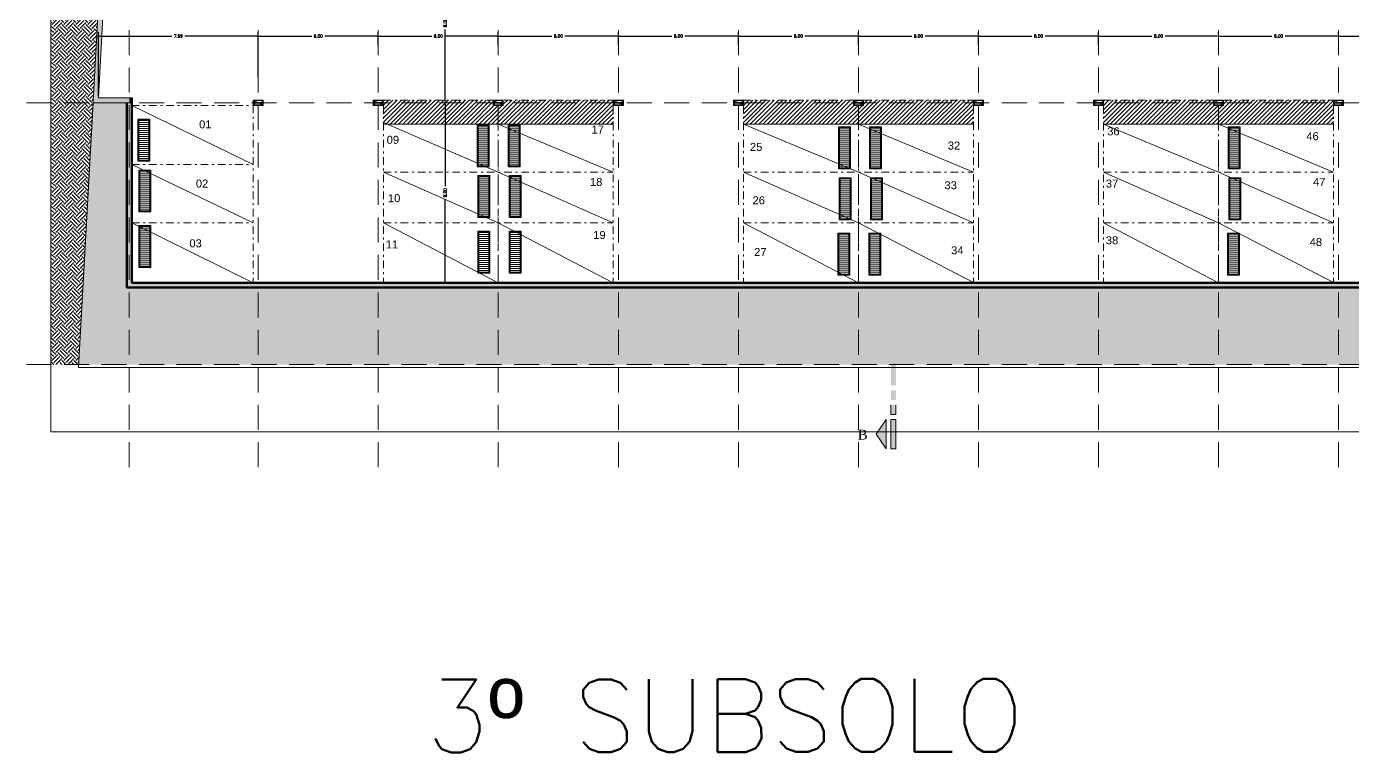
# Model space of a CAD drawing. Header units: millimetres. Extents: x 898 to 1284, y 401 to 654.
# Drawn here: x 1184.4 to 1250.7, y 401 to 437.3 of the extents above; entities that cross this region are included whole.
import ezdxf

# ---------------------------------------------------------------- set-up
doc = ezdxf.new("R2010")
doc.units = ezdxf.units.MM
doc.header["$LTSCALE"] = 10
doc.linetypes.add('DASHDOT', pattern=[25.4, 12.7, -6.35, 0, -6.35])
doc.linetypes.add('DASHED2', pattern=[0.375, 0.25, -0.125])
doc.layers.get('0').update_dxf_attribs({"color": 90})
for name, color, linetype, lineweight in [('cinza 03', 252, 'Continuous', 13), ('COTA', 90, 'Continuous', 9), ('curvas', 90, 'DASHED2', 9), ('linha estutura', 252, 'Continuous', 13), ('PAREDES 2', 50, 'Continuous', 50), ('Pilares', 16, 'Continuous', 20), ('pn 02', 16, 'Continuous', 20), ('PN-01', 90, 'Continuous', 13), ('terreno', 16, 'Continuous', 20), ('TEXT', 16, 'Continuous', 20)]:
    doc.layers.add(name, color=color, linetype=linetype, lineweight=lineweight)
doc.styles.add('REGUA60', font='cityb___.ttf', dxfattribs={"width": 1.4})
doc.styles.get("Standard").update_dxf_attribs({"font": 'simplex.shx'})
doc.dimstyles.new('1-100', dxfattribs={"dimtxt": 0.15, "dimasz": 0.06, "dimexe": 0.2, "dimexo": 0.1, "dimgap": 0.1, "dimtad": 0, "dimzin": 0, "dimdsep": 46, "dimtxsty": 'Standard', "dimblk": 'DOT', "dimcen": 0.09, "dimclrd": 90, "dimclre": 90, "dimclrt": 16, "dimadec": 0, "dimazin": 0, "dimtfac": 1, "dimtofl": 0, "dimtmove": 0, "dimatfit": 3, "dimldrblk": 'DOT', "dimfxl": 0, "dimtolj": 1, "dimtzin": 0, "dimarcsym": 0})
pattern_1 = [(45, (1045.7781, 189.61928), (6e-17, 0.6), [0.4242641, -0.4242641]), (45, (1045.8781, 189.51928), (6e-17, 0.6), [0.4242641, -0.4242641]), (45, (1045.9781, 189.41928), (6e-17, 0.6), [0.4242641, -0.4242641]), (315, (1046.0781, 189.41928), (0.6, -2e-16), [0.4242641, -0.4242641]), (315, (1046.1781, 189.51928), (0.6, -2e-16), [0.4242641, -0.4242641]), (315, (1046.2781, 189.61928), (0.6, -2e-16), [0.4242641, -0.4242641])]

# ---------------------------------------------------------------- blocks, each defined once
blk = doc.blocks.new('_DOT')
at = {"color": 0, "linetype": 'ByBlock'}
blk.add_line((-0.5, 0), (-1, 0), dxfattribs=at)
at = {"color": 0, "linetype": 'ByBlock', "const_width": 0.5}
blk.add_lwpolyline([(-0.25, 0, 1), (0.25, 0, 1)], format="xyb", close=True, dxfattribs=at)
blk = doc.blocks.new('*D64')
at = {"layer": 'COTA', "color": 90, "lineweight": -2}
for p, q in [((1188, 433.861), (1188, 437.048)), ((1188.06, 436.848), (1191.671, 436.848)), ((1195.932, 436.848), (1192.321, 436.848)), ((1195.992, 434.786), (1195.992, 437.048))]:
    blk.add_line(p, q, dxfattribs=at)
at = {"layer": 'COTA', "color": 90, "lineweight": -2, "xscale": 0.06, "yscale": 0.06, "zscale": 0.06, "rotation": 180}
blk.add_blockref('_DOT', (1188, 436.848), dxfattribs=at)
at = {"layer": 'COTA', "color": 90, "lineweight": -2, "xscale": 0.06, "yscale": 0.06, "zscale": 0.06}
blk.add_blockref('_DOT', (1195.992, 436.848), dxfattribs=at)
at = {"layer": 'COTA', "color": 16, "insert": (1191.996, 436.848), "char_height": 0.15, "attachment_point": 5}
blk.add_mtext('\\A1;7.99', dxfattribs=at)
blk = doc.blocks.new('*D65')
at = {"layer": 'COTA', "color": 90, "lineweight": -2}
for p, q in [((1195.992, 434.786), (1195.992, 437.048)), ((1196.052, 436.848), (1198.663, 436.848)), ((1201.932, 436.848), (1199.32, 436.848)), ((1201.992, 436.378), (1201.992, 437.048))]:
    blk.add_line(p, q, dxfattribs=at)
at = {"layer": 'COTA', "color": 90, "lineweight": -2, "xscale": 0.06, "yscale": 0.06, "zscale": 0.06, "rotation": 180}
blk.add_blockref('_DOT', (1195.992, 436.848), dxfattribs=at)
at = {"layer": 'COTA', "color": 90, "lineweight": -2, "xscale": 0.06, "yscale": 0.06, "zscale": 0.06}
blk.add_blockref('_DOT', (1201.992, 436.848), dxfattribs=at)
at = {"layer": 'COTA', "color": 16, "insert": (1198.992, 436.848), "char_height": 0.15, "attachment_point": 5}
blk.add_mtext('\\A1;6.00', dxfattribs=at)
blk = doc.blocks.new('*D66')
at = {"layer": 'COTA', "color": 90, "lineweight": -2}
for p, q in [((1201.992, 436.378), (1201.992, 437.048)), ((1202.052, 436.848), (1204.663, 436.848)), ((1207.932, 436.848), (1205.32, 436.848)), ((1207.992, 436.378), (1207.992, 437.048))]:
    blk.add_line(p, q, dxfattribs=at)
at = {"layer": 'COTA', "color": 90, "lineweight": -2, "xscale": 0.06, "yscale": 0.06, "zscale": 0.06, "rotation": 180}
blk.add_blockref('_DOT', (1201.992, 436.848), dxfattribs=at)
at = {"layer": 'COTA', "color": 90, "lineweight": -2, "xscale": 0.06, "yscale": 0.06, "zscale": 0.06}
blk.add_blockref('_DOT', (1207.992, 436.848), dxfattribs=at)
at = {"layer": 'COTA', "color": 16, "insert": (1204.992, 436.848), "char_height": 0.15, "attachment_point": 5}
blk.add_mtext('\\A1;6.00', dxfattribs=at)
blk = doc.blocks.new('*D67')
at = {"layer": 'COTA', "color": 90, "lineweight": -2}
for p, q in [((1207.992, 436.378), (1207.992, 437.048)), ((1208.052, 436.848), (1210.663, 436.848)), ((1213.932, 436.848), (1211.32, 436.848)), ((1213.992, 436.378), (1213.992, 437.048))]:
    blk.add_line(p, q, dxfattribs=at)
at = {"layer": 'COTA', "color": 90, "lineweight": -2, "xscale": 0.06, "yscale": 0.06, "zscale": 0.06, "rotation": 180}
blk.add_blockref('_DOT', (1207.992, 436.848), dxfattribs=at)
at = {"layer": 'COTA', "color": 90, "lineweight": -2, "xscale": 0.06, "yscale": 0.06, "zscale": 0.06}
blk.add_blockref('_DOT', (1213.992, 436.848), dxfattribs=at)
at = {"layer": 'COTA', "color": 16, "insert": (1210.992, 436.848), "char_height": 0.15, "attachment_point": 5}
blk.add_mtext('\\A1;6.00', dxfattribs=at)
blk = doc.blocks.new('*D68')
at = {"layer": 'COTA', "color": 90, "lineweight": -2}
for p, q in [((1213.992, 436.378), (1213.992, 437.048)), ((1214.052, 436.848), (1216.663, 436.848)), ((1219.932, 436.848), (1217.32, 436.848)), ((1219.992, 436.378), (1219.992, 437.048))]:
    blk.add_line(p, q, dxfattribs=at)
at = {"layer": 'COTA', "color": 90, "lineweight": -2, "xscale": 0.06, "yscale": 0.06, "zscale": 0.06, "rotation": 180}
blk.add_blockref('_DOT', (1213.992, 436.848), dxfattribs=at)
at = {"layer": 'COTA', "color": 90, "lineweight": -2, "xscale": 0.06, "yscale": 0.06, "zscale": 0.06}
blk.add_blockref('_DOT', (1219.992, 436.848), dxfattribs=at)
at = {"layer": 'COTA', "color": 16, "insert": (1216.992, 436.848), "char_height": 0.15, "attachment_point": 5}
blk.add_mtext('\\A1;6.00', dxfattribs=at)
blk = doc.blocks.new('*D69')
at = {"layer": 'COTA', "color": 90, "lineweight": -2}
for p, q in [((1219.992, 436.378), (1219.992, 437.048)), ((1220.052, 436.848), (1222.663, 436.848)), ((1225.932, 436.848), (1223.32, 436.848)), ((1225.992, 436.378), (1225.992, 437.048))]:
    blk.add_line(p, q, dxfattribs=at)
at = {"layer": 'COTA', "color": 90, "lineweight": -2, "xscale": 0.06, "yscale": 0.06, "zscale": 0.06, "rotation": 180}
blk.add_blockref('_DOT', (1219.992, 436.848), dxfattribs=at)
at = {"layer": 'COTA', "color": 90, "lineweight": -2, "xscale": 0.06, "yscale": 0.06, "zscale": 0.06}
blk.add_blockref('_DOT', (1225.992, 436.848), dxfattribs=at)
at = {"layer": 'COTA', "color": 16, "insert": (1222.992, 436.848), "char_height": 0.15, "attachment_point": 5}
blk.add_mtext('\\A1;6.00', dxfattribs=at)
blk = doc.blocks.new('*D70')
at = {"layer": 'COTA', "color": 90, "lineweight": -2}
for p, q in [((1225.992, 436.378), (1225.992, 437.048)), ((1226.052, 436.848), (1228.663, 436.848)), ((1231.932, 436.848), (1229.32, 436.848)), ((1231.992, 436.378), (1231.992, 437.048))]:
    blk.add_line(p, q, dxfattribs=at)
at = {"layer": 'COTA', "color": 90, "lineweight": -2, "xscale": 0.06, "yscale": 0.06, "zscale": 0.06, "rotation": 180}
blk.add_blockref('_DOT', (1225.992, 436.848), dxfattribs=at)
at = {"layer": 'COTA', "color": 90, "lineweight": -2, "xscale": 0.06, "yscale": 0.06, "zscale": 0.06}
blk.add_blockref('_DOT', (1231.992, 436.848), dxfattribs=at)
at = {"layer": 'COTA', "color": 16, "insert": (1228.992, 436.848), "char_height": 0.15, "attachment_point": 5}
blk.add_mtext('\\A1;6.00', dxfattribs=at)
blk = doc.blocks.new('*D71')
at = {"layer": 'COTA', "color": 90, "lineweight": -2}
for p, q in [((1231.992, 436.378), (1231.992, 437.048)), ((1232.052, 436.848), (1234.663, 436.848)), ((1237.932, 436.848), (1235.32, 436.848)), ((1237.992, 436.378), (1237.992, 437.048))]:
    blk.add_line(p, q, dxfattribs=at)
at = {"layer": 'COTA', "color": 90, "lineweight": -2, "xscale": 0.06, "yscale": 0.06, "zscale": 0.06, "rotation": 180}
blk.add_blockref('_DOT', (1231.992, 436.848), dxfattribs=at)
at = {"layer": 'COTA', "color": 90, "lineweight": -2, "xscale": 0.06, "yscale": 0.06, "zscale": 0.06}
blk.add_blockref('_DOT', (1237.992, 436.848), dxfattribs=at)
at = {"layer": 'COTA', "color": 16, "insert": (1234.992, 436.848), "char_height": 0.15, "attachment_point": 5}
blk.add_mtext('\\A1;6.00', dxfattribs=at)
blk = doc.blocks.new('*D72')
at = {"layer": 'COTA', "color": 90, "lineweight": -2}
for p, q in [((1237.992, 436.378), (1237.992, 437.048)), ((1238.052, 436.848), (1240.663, 436.848)), ((1243.932, 436.848), (1241.32, 436.848)), ((1243.992, 436.948), (1243.992, 437.048))]:
    blk.add_line(p, q, dxfattribs=at)
at = {"layer": 'COTA', "color": 90, "lineweight": -2, "xscale": 0.06, "yscale": 0.06, "zscale": 0.06, "rotation": 180}
blk.add_blockref('_DOT', (1237.992, 436.848), dxfattribs=at)
at = {"layer": 'COTA', "color": 90, "lineweight": -2, "xscale": 0.06, "yscale": 0.06, "zscale": 0.06}
blk.add_blockref('_DOT', (1243.992, 436.848), dxfattribs=at)
at = {"layer": 'COTA', "color": 16, "insert": (1240.992, 436.848), "char_height": 0.15, "attachment_point": 5}
blk.add_mtext('\\A1;6.00', dxfattribs=at)
blk = doc.blocks.new('*D73')
at = {"layer": 'COTA', "color": 90, "lineweight": -2}
for p, q in [((1243.992, 436.948), (1243.992, 437.048)), ((1244.052, 436.848), (1246.663, 436.848)), ((1249.932, 436.848), (1247.32, 436.848)), ((1249.992, 436.948), (1249.992, 437.048))]:
    blk.add_line(p, q, dxfattribs=at)
at = {"layer": 'COTA', "color": 90, "lineweight": -2, "xscale": 0.06, "yscale": 0.06, "zscale": 0.06, "rotation": 180}
blk.add_blockref('_DOT', (1243.992, 436.848), dxfattribs=at)
at = {"layer": 'COTA', "color": 90, "lineweight": -2, "xscale": 0.06, "yscale": 0.06, "zscale": 0.06}
blk.add_blockref('_DOT', (1249.992, 436.848), dxfattribs=at)
at = {"layer": 'COTA', "color": 16, "insert": (1246.992, 436.848), "char_height": 0.15, "attachment_point": 5}
blk.add_mtext('\\A1;6.00', dxfattribs=at)
blk = doc.blocks.new('*D74')
at = {"layer": 'COTA', "color": 90, "lineweight": -2}
for p, q in [((1249.992, 436.948), (1249.992, 437.048)), ((1250.052, 436.848), (1252.663, 436.848)), ((1255.932, 436.848), (1253.32, 436.848)), ((1255.992, 436.948), (1255.992, 437.048))]:
    blk.add_line(p, q, dxfattribs=at)
at = {"layer": 'COTA', "color": 90, "lineweight": -2, "xscale": 0.06, "yscale": 0.06, "zscale": 0.06, "rotation": 180}
blk.add_blockref('_DOT', (1249.992, 436.848), dxfattribs=at)
at = {"layer": 'COTA', "color": 90, "lineweight": -2, "xscale": 0.06, "yscale": 0.06, "zscale": 0.06}
blk.add_blockref('_DOT', (1255.992, 436.848), dxfattribs=at)
at = {"layer": 'COTA', "color": 16, "insert": (1252.992, 436.848), "char_height": 0.15, "attachment_point": 5}
blk.add_mtext('\\A1;6.00', dxfattribs=at)
blk = doc.blocks.new('*D85')
at = {"layer": 'COTA', "color": 90, "lineweight": -2}
for p, q in [((1205.232, 433.511), (1205.132, 433.511)), ((1205.332, 433.451), (1205.332, 429.339)), ((1205.332, 424.571), (1205.332, 428.682)), ((1205.34, 424.511), (1205.532, 424.511))]:
    blk.add_line(p, q, dxfattribs=at)
at = {"layer": 'COTA', "color": 90, "lineweight": -2, "xscale": 0.06, "yscale": 0.06, "zscale": 0.06}
for p, rotation in [((1205.332, 433.511), 90), ((1205.332, 424.511), 270)]:
    blk.add_blockref('_DOT', p, dxfattribs=dict(at, rotation=rotation))
at = {"layer": 'COTA', "color": 16, "insert": (1205.332, 429.011), "char_height": 0.15, "attachment_point": 5, "rotation": 90}
blk.add_mtext('\\A1;9.00', dxfattribs=at)
blk = doc.blocks.new('*D86')
at = {"layer": 'COTA', "color": 90, "lineweight": -2}
for p, q in [((1205.332, 441.451), (1205.332, 437.839)), ((1205.342, 441.511), (1205.532, 441.511)), ((1205.332, 433.571), (1205.332, 437.182)), ((1205.232, 433.511), (1205.132, 433.511))]:
    blk.add_line(p, q, dxfattribs=at)
at = {"layer": 'COTA', "color": 90, "lineweight": -2, "xscale": 0.06, "yscale": 0.06, "zscale": 0.06}
for p, rotation in [((1205.332, 441.511), 90), ((1205.332, 433.511), 270)]:
    blk.add_blockref('_DOT', p, dxfattribs=dict(at, rotation=rotation))
at = {"layer": 'COTA', "color": 16, "insert": (1205.332, 437.511), "char_height": 0.15, "attachment_point": 5, "rotation": 90}
blk.add_mtext('\\A1;8.00', dxfattribs=at)

msp = doc.modelspace()

# ---------------------------------------------------------------- hatches: boundary and pattern name
at = {"layer": 'cinza 03'}
for points in [[(1188, 433.761), (1188.428, 441.511), (1188.178, 441.511), (1187.736, 433.511), (1189.542, 433.511), (1189.542, 433.761)], [(1189.667, 433.761), (1189.542, 433.761), (1189.542, 433.511), (1189.667, 433.511)], [(1201.992, 424.511), (1195.992, 424.511), (1195.992, 424.261), (1201.992, 424.261)]]:
    msp.add_hatch(color=256, dxfattribs=at).paths.add_polyline_path(points)
h = msp.add_hatch(dxfattribs=at)
h.set_pattern_fill('SOLO1', color=256, style=0)
h.set_pattern_definition(pattern_1)
h.paths.add_polyline_path([(1231.992, 424.261), (1225.992, 424.261), (1225.992, 420.411), (1231.992, 420.411)])
h.paths.add_polyline_path([(1225.992, 424.261), (1219.992, 424.261), (1219.992, 420.411), (1225.992, 420.411)])
h.paths.add_polyline_path([(1219.992, 424.261), (1213.992, 424.261), (1213.992, 420.411), (1219.992, 420.411)])
h.paths.add_polyline_path([(1213.992, 424.261), (1207.992, 424.261), (1207.992, 420.411), (1213.992, 420.411)])
h.paths.add_polyline_path([(1207.992, 424.261), (1201.992, 424.261), (1201.992, 420.411), (1207.992, 420.411)])
h.paths.add_polyline_path([(1201.992, 424.261), (1195.992, 424.261), (1195.992, 420.411), (1201.992, 420.411)])
h.paths.add_polyline_path([(1195.992, 424.261), (1189.542, 424.261), (1189.542, 420.411), (1195.992, 420.411)])
h.paths.add_polyline_path([(1189.542, 424.261), (1189.417, 424.261), (1189.417, 433.511), (1187.736, 433.511), (1187.012, 420.411), (1189.542, 420.411)])
h = msp.add_hatch(color=256, dxfattribs=at)
h.paths.add_polyline_path([(1189.542, 433.511), (1189.417, 433.511), (1189.417, 424.261), (1189.542, 424.261)])
h.paths.add_polyline_path([(1189.667, 433.511), (1189.542, 433.511), (1189.542, 424.261), (1195.992, 424.261), (1195.992, 424.511), (1189.667, 424.511)])
h = msp.add_hatch(dxfattribs=at)
h.set_pattern_fill('_USER', color=256, scale=0.15, angle=45, style=0, pattern_type=0)
h.set_pattern_definition([(45, (1027.77812, 189.11928), (-0.10606602, 0.10606602), [])])
h.paths.add_polyline_path([(1207.992, 433.381), (1207.742, 433.381), (1207.742, 433.511), (1202.242, 433.511), (1202.242, 433.381), (1202.242, 432.441), (1207.992, 432.441)])
h.paths.add_polyline_path([(1213.742, 433.381), (1213.742, 433.511), (1208.242, 433.511), (1208.242, 433.381), (1207.992, 433.381), (1207.992, 432.441), (1213.742, 432.441)])
h.paths.add_polyline_path([(1213.742, 433.641), (1208.242, 433.641), (1208.242, 433.511), (1213.742, 433.511)])
h.paths.add_polyline_path([(1207.742, 433.641), (1202.242, 433.641), (1202.242, 433.511), (1207.742, 433.511)])
h = msp.add_hatch(dxfattribs=at)
h.set_pattern_fill('_USER', color=256, scale=0.15, angle=45, style=0, pattern_type=0)
h.set_pattern_definition([(45, (1045.77812, 189.11928), (-0.10606602, 0.10606602), [])])
h.paths.add_polyline_path([(1225.992, 433.381), (1225.742, 433.381), (1225.742, 433.511), (1220.242, 433.511), (1220.242, 433.381), (1220.242, 432.441), (1225.992, 432.441)])
h.paths.add_polyline_path([(1231.742, 433.381), (1231.742, 433.511), (1226.242, 433.511), (1226.242, 433.381), (1225.992, 433.381), (1225.992, 432.441), (1231.742, 432.441)])
h.paths.add_polyline_path([(1231.742, 433.641), (1226.242, 433.641), (1226.242, 433.511), (1231.742, 433.511)])
h.paths.add_polyline_path([(1225.742, 433.641), (1220.242, 433.641), (1220.242, 433.511), (1225.742, 433.511)])
h = msp.add_hatch(dxfattribs=at)
h.set_pattern_fill('_USER', color=256, scale=0.15, angle=45, style=0, pattern_type=0)
h.set_pattern_definition([(45, (1063.77812, 189.11928), (-0.10606602, 0.10606602), [])])
h.paths.add_polyline_path([(1243.992, 433.381), (1243.742, 433.381), (1243.742, 433.511), (1238.242, 433.511), (1238.242, 433.381), (1238.242, 432.441), (1243.992, 432.441)])
h.paths.add_polyline_path([(1249.742, 433.381), (1249.742, 433.511), (1244.242, 433.511), (1244.242, 433.381), (1243.992, 433.381), (1243.992, 432.441), (1249.742, 432.441)])
h.paths.add_polyline_path([(1249.742, 433.641), (1244.242, 433.641), (1244.242, 433.511), (1249.742, 433.511)])
h.paths.add_polyline_path([(1243.742, 433.641), (1238.242, 433.641), (1238.242, 433.511), (1243.742, 433.511)])
h = msp.add_hatch(dxfattribs=at)
h.set_pattern_fill('_USER', color=256, scale=0.1, style=0, pattern_type=0)
h.set_pattern_definition([(0, (1035.11142, 177.92523), (0, 0.1), [])])
h.paths.add_polyline_path([(1190.527, 432.635), (1190.027, 432.635), (1190.027, 430.635), (1190.527, 430.635)])
h = msp.add_hatch(dxfattribs=at)
h.set_pattern_fill('_USER', color=256, scale=0.1, style=0, pattern_type=0)
h.set_pattern_definition([(0, (1052.06744, 177.64342), (0, 0.1), [])])
h.paths.add_polyline_path([(1207.483, 432.353), (1206.983, 432.353), (1206.983, 430.353), (1207.483, 430.353)])
h = msp.add_hatch(dxfattribs=at)
h.set_pattern_fill('_USER', color=256, scale=0.1, style=0, pattern_type=0)
h.set_pattern_definition([(0, (1053.62463, 177.64342), (0, 0.1), [])])
h.paths.add_polyline_path([(1209.041, 432.353), (1208.541, 432.353), (1208.541, 430.353), (1209.041, 430.353)])
h = msp.add_hatch(dxfattribs=at)
h.set_pattern_fill('_USER', color=256, scale=0.1, style=0, pattern_type=0)
h.set_pattern_definition([(0, (1070.12896, 177.54446), (0, 0.1), [])])
h.paths.add_polyline_path([(1225.545, 432.254), (1225.045, 432.254), (1225.045, 430.254), (1225.545, 430.254)])
h = msp.add_hatch(dxfattribs=at)
h.set_pattern_fill('_USER', color=256, scale=0.1, style=0, pattern_type=0)
h.set_pattern_definition([(0, (1071.68616, 177.54446), (0, 0.1), [])])
h.paths.add_polyline_path([(1227.102, 432.254), (1226.602, 432.254), (1226.602, 430.254), (1227.102, 430.254)])
h = msp.add_hatch(dxfattribs=at)
h.set_pattern_fill('_USER', color=256, scale=0.1, style=0, pattern_type=0)
h.set_pattern_definition([(0, (1089.60374, 177.54446), (0, 0.1), [])])
h.paths.add_polyline_path([(1245.02, 432.254), (1244.52, 432.254), (1244.52, 430.254), (1245.02, 430.254)])
h = msp.add_hatch(dxfattribs=at)
h.set_pattern_fill('_USER', color=256, scale=0.1, style=0, pattern_type=0)
h.set_pattern_definition([(0, (1035.15174, 175.38752), (0, 0.1), [])])
h.paths.add_polyline_path([(1190.568, 430.097), (1190.068, 430.097), (1190.068, 428.097), (1190.568, 428.097)])
h = msp.add_hatch(dxfattribs=at)
h.set_pattern_fill('_USER', color=256, scale=0.1, style=0, pattern_type=0)
h.set_pattern_definition([(0, (1052.10776, 175.10571), (0, 0.1), [])])
h.paths.add_polyline_path([(1207.524, 429.815), (1207.024, 429.815), (1207.024, 427.815), (1207.524, 427.815)])
h = msp.add_hatch(dxfattribs=at)
h.set_pattern_fill('_USER', color=256, scale=0.1, style=0, pattern_type=0)
h.set_pattern_definition([(0, (1053.66495, 175.10571), (0, 0.1), [])])
h.paths.add_polyline_path([(1209.081, 429.815), (1208.581, 429.815), (1208.581, 427.815), (1209.081, 427.815)])
h = msp.add_hatch(dxfattribs=at)
h.set_pattern_fill('_USER', color=256, scale=0.1, style=0, pattern_type=0)
h.set_pattern_definition([(0, (1070.16539, 174.99724), (0, 0.1), [])])
h.paths.add_polyline_path([(1225.581, 429.707), (1225.081, 429.707), (1225.081, 427.707), (1225.581, 427.707)])
h = msp.add_hatch(dxfattribs=at)
h.set_pattern_fill('_USER', color=256, scale=0.1, style=0, pattern_type=0)
h.set_pattern_definition([(0, (1071.72259, 174.99724), (0, 0.1), [])])
h.paths.add_polyline_path([(1227.138, 429.707), (1226.638, 429.707), (1226.638, 427.707), (1227.138, 427.707)])
h = msp.add_hatch(dxfattribs=at)
h.set_pattern_fill('_USER', color=256, scale=0.1, style=0, pattern_type=0)
h.set_pattern_definition([(0, (1089.64016, 174.99724), (0, 0.1), [])])
h.paths.add_polyline_path([(1245.056, 429.707), (1244.556, 429.707), (1244.556, 427.707), (1245.056, 427.707)])
h = msp.add_hatch(dxfattribs=at)
h.set_pattern_fill('SOLO1', color=256, style=0)
h.set_pattern_definition(pattern_1)
h.paths.add_polyline_path([(1279.024, 427.85), (1277.82, 427.85), (1277.82, 420.411), (1278.566, 420.411)])
h.paths.add_polyline_path([(1267.992, 424.261), (1261.992, 424.261), (1261.992, 420.411), (1267.992, 420.411)])
h.paths.add_polyline_path([(1261.992, 424.261), (1255.992, 424.261), (1255.992, 420.411), (1261.992, 420.411)])
h.paths.add_polyline_path([(1255.992, 424.261), (1249.992, 424.261), (1249.992, 420.411), (1255.992, 420.411)])
h.paths.add_polyline_path([(1249.992, 424.261), (1243.992, 424.261), (1243.992, 420.411), (1249.992, 420.411)])
h.paths.add_polyline_path([(1243.992, 424.261), (1237.992, 424.261), (1237.992, 420.411), (1243.992, 420.411)])
h.paths.add_polyline_path([(1237.992, 424.261), (1231.992, 424.261), (1231.992, 420.411), (1237.992, 420.411)])
h = msp.add_hatch(dxfattribs=at)
h.set_pattern_fill('_USER', color=256, scale=0.1, style=0, pattern_type=0)
h.set_pattern_definition([(0, (1035.15174, 172.60812), (0, 0.1), [])])
h.paths.add_polyline_path([(1190.568, 427.318), (1190.068, 427.318), (1190.068, 425.318), (1190.568, 425.318)])
h = msp.add_hatch(dxfattribs=at)
h.set_pattern_fill('_USER', color=256, scale=0.1, style=0, pattern_type=0)
h.set_pattern_definition([(0, (1052.10776, 172.32631), (0, 0.1), [])])
h.paths.add_polyline_path([(1207.524, 427.036), (1207.024, 427.036), (1207.024, 425.036), (1207.524, 425.036)])
h = msp.add_hatch(dxfattribs=at)
h.set_pattern_fill('_USER', color=256, scale=0.1, style=0, pattern_type=0)
h.set_pattern_definition([(0, (1053.66495, 172.32631), (0, 0.1), [])])
h.paths.add_polyline_path([(1209.081, 427.036), (1208.581, 427.036), (1208.581, 425.036), (1209.081, 425.036)])
h = msp.add_hatch(dxfattribs=at)
h.set_pattern_fill('_USER', color=256, scale=0.1, style=0, pattern_type=0)
h.set_pattern_definition([(0, (1070.09254, 172.23169), (0, 0.1), [])])
h.paths.add_polyline_path([(1225.508, 426.941), (1225.008, 426.941), (1225.008, 424.941), (1225.508, 424.941)])
h = msp.add_hatch(dxfattribs=at)
h.set_pattern_fill('_USER', color=256, scale=0.1, style=0, pattern_type=0)
h.set_pattern_definition([(0, (1071.64974, 172.23169), (0, 0.1), [])])
h.paths.add_polyline_path([(1227.066, 426.941), (1226.566, 426.941), (1226.566, 424.941), (1227.066, 424.941)])
h = msp.add_hatch(dxfattribs=at)
h.set_pattern_fill('_USER', color=256, scale=0.1, style=0, pattern_type=0)
h.set_pattern_definition([(0, (1089.56731, 172.23169), (0, 0.1), [])])
h.paths.add_polyline_path([(1244.983, 426.941), (1244.483, 426.941), (1244.483, 424.941), (1244.983, 424.941)])
at = {"layer": 'cinza 03', "linetype": 'DASHDOT'}
h = msp.add_hatch(color=256, dxfattribs=at)
h.paths.add_polyline_path([(1207.992, 424.511), (1201.992, 424.511), (1201.992, 424.386), (1207.992, 424.386)])
h.paths.add_polyline_path([(1207.992, 424.386), (1201.992, 424.386), (1201.992, 424.261), (1207.992, 424.261)])
h.paths.add_polyline_path([(1213.992, 424.511), (1207.992, 424.511), (1207.992, 424.386), (1213.992, 424.386)])
h.paths.add_polyline_path([(1213.992, 424.386), (1207.992, 424.386), (1207.992, 424.261), (1213.992, 424.261)])
h = msp.add_hatch(color=256, dxfattribs=at)
h.paths.add_polyline_path([(1219.992, 424.511), (1213.992, 424.511), (1213.992, 424.386), (1219.992, 424.386)])
h.paths.add_polyline_path([(1219.992, 424.386), (1213.992, 424.386), (1213.992, 424.261), (1219.992, 424.261)])
h.paths.add_polyline_path([(1225.992, 424.511), (1219.992, 424.511), (1219.992, 424.386), (1225.992, 424.386)])
h.paths.add_polyline_path([(1225.992, 424.386), (1219.992, 424.386), (1219.992, 424.261), (1225.992, 424.261)])
h.paths.add_polyline_path([(1230.786, 424.511), (1225.992, 424.511), (1225.992, 424.386), (1230.786, 424.386)])
h.paths.add_polyline_path([(1230.786, 424.386), (1225.992, 424.386), (1225.992, 424.261), (1230.786, 424.261)])
h.paths.add_polyline_path([(1231.992, 424.511), (1230.786, 424.511), (1230.786, 424.386), (1231.992, 424.386)])
h.paths.add_polyline_path([(1231.992, 424.386), (1230.786, 424.386), (1230.786, 424.261), (1231.992, 424.261)])
h = msp.add_hatch(color=256, dxfattribs=at)
h.paths.add_polyline_path([(1237.992, 424.511), (1231.992, 424.511), (1231.992, 424.386), (1237.992, 424.386)])
h.paths.add_polyline_path([(1237.992, 424.386), (1231.992, 424.386), (1231.992, 424.261), (1237.992, 424.261)])
h.paths.add_polyline_path([(1243.992, 424.511), (1237.992, 424.511), (1237.992, 424.386), (1243.992, 424.386)])
h.paths.add_polyline_path([(1243.992, 424.386), (1237.992, 424.386), (1237.992, 424.261), (1243.992, 424.261)])
h.paths.add_polyline_path([(1249.992, 424.511), (1243.992, 424.511), (1243.992, 424.386), (1249.992, 424.386)])
h.paths.add_polyline_path([(1249.992, 424.386), (1243.992, 424.386), (1243.992, 424.261), (1249.992, 424.261)])
h = msp.add_hatch(color=256, dxfattribs=at)
h.paths.add_polyline_path([(1255.992, 424.511), (1249.992, 424.511), (1249.992, 424.386), (1255.992, 424.386)])
h.paths.add_polyline_path([(1255.992, 424.386), (1249.992, 424.386), (1249.992, 424.261), (1255.992, 424.261)])
h.paths.add_polyline_path([(1261.992, 424.511), (1255.992, 424.511), (1255.992, 424.386), (1261.992, 424.386)])
h.paths.add_polyline_path([(1261.992, 424.386), (1255.992, 424.386), (1255.992, 424.261), (1261.992, 424.261)])
h.paths.add_polyline_path([(1267.992, 424.511), (1261.992, 424.511), (1261.992, 424.386), (1267.992, 424.386)])
h.paths.add_polyline_path([(1267.992, 424.386), (1261.992, 424.386), (1261.992, 424.261), (1267.992, 424.261)])
at = {"layer": 'linha estutura'}
h = msp.add_hatch(dxfattribs=at)
h.set_pattern_fill('SOLO1', color=256, style=0)
h.set_pattern_definition([(45, (759.0659, 189.61928), (6e-17, 0.6), [0.4242641, -0.4242641]), (45, (759.1659, 189.51928), (6e-17, 0.6), [0.4242641, -0.4242641]), (45, (759.2659, 189.41928), (6e-17, 0.6), [0.4242641, -0.4242641]), (315, (759.3659, 189.41928), (0.6, -2e-16), [0.4242641, -0.4242641]), (315, (759.4659, 189.51928), (0.6, -2e-16), [0.4242641, -0.4242641]), (315, (759.5659, 189.61928), (0.6, -2e-16), [0.4242641, -0.4242641])])
h.paths.add_polyline_path([(1188.178, 441.511), (1185.625, 441.511), (1185.625, 433.511), (1187.736, 433.511)])
h.paths.add_polyline_path([(1187.736, 433.511), (1185.625, 433.511), (1185.625, 420.411), (1187.012, 420.411)])
at = {"layer": 'Pilares'}
for points in [[(1195.767, 433.616), (1195.767, 433.406), (1195.797, 433.406), (1195.797, 433.496), (1196.187, 433.496), (1196.187, 433.406), (1196.217, 433.406), (1196.217, 433.616), (1196.187, 433.616), (1196.187, 433.526), (1195.797, 433.526), (1195.797, 433.616)], [(1201.767, 433.616), (1201.767, 433.406), (1201.797, 433.406), (1201.797, 433.496), (1202.187, 433.496), (1202.187, 433.406), (1202.217, 433.406), (1202.217, 433.616), (1202.187, 433.616), (1202.187, 433.526), (1201.797, 433.526), (1201.797, 433.616)], [(1207.767, 433.616), (1207.767, 433.406), (1207.797, 433.406), (1207.797, 433.496), (1208.187, 433.496), (1208.187, 433.406), (1208.217, 433.406), (1208.217, 433.616), (1208.187, 433.616), (1208.187, 433.526), (1207.797, 433.526), (1207.797, 433.616)], [(1213.767, 433.616), (1213.767, 433.406), (1213.797, 433.406), (1213.797, 433.496), (1214.187, 433.496), (1214.187, 433.406), (1214.217, 433.406), (1214.217, 433.616), (1214.187, 433.616), (1214.187, 433.526), (1213.797, 433.526), (1213.797, 433.616)], [(1219.767, 433.616), (1219.767, 433.406), (1219.797, 433.406), (1219.797, 433.496), (1220.187, 433.496), (1220.187, 433.406), (1220.217, 433.406), (1220.217, 433.616), (1220.187, 433.616), (1220.187, 433.526), (1219.797, 433.526), (1219.797, 433.616)], [(1225.767, 433.616), (1225.767, 433.406), (1225.797, 433.406), (1225.797, 433.496), (1226.187, 433.496), (1226.187, 433.406), (1226.217, 433.406), (1226.217, 433.616), (1226.187, 433.616), (1226.187, 433.526), (1225.797, 433.526), (1225.797, 433.616)], [(1231.767, 433.616), (1231.767, 433.406), (1231.797, 433.406), (1231.797, 433.496), (1232.187, 433.496), (1232.187, 433.406), (1232.217, 433.406), (1232.217, 433.616), (1232.187, 433.616), (1232.187, 433.526), (1231.797, 433.526), (1231.797, 433.616)], [(1237.767, 433.616), (1237.767, 433.406), (1237.797, 433.406), (1237.797, 433.496), (1238.187, 433.496), (1238.187, 433.406), (1238.217, 433.406), (1238.217, 433.616), (1238.187, 433.616), (1238.187, 433.526), (1237.797, 433.526), (1237.797, 433.616)], [(1243.767, 433.616), (1243.767, 433.406), (1243.797, 433.406), (1243.797, 433.496), (1244.187, 433.496), (1244.187, 433.406), (1244.217, 433.406), (1244.217, 433.616), (1244.187, 433.616), (1244.187, 433.526), (1243.797, 433.526), (1243.797, 433.616)], [(1249.767, 433.616), (1249.767, 433.406), (1249.797, 433.406), (1249.797, 433.496), (1250.187, 433.496), (1250.187, 433.406), (1250.217, 433.406), (1250.217, 433.616), (1250.187, 433.616), (1250.187, 433.526), (1249.797, 433.526), (1249.797, 433.616)]]:
    msp.add_hatch(color=256, dxfattribs=at).paths.add_polyline_path(points)
at = {"layer": 'PN-01', "ltscale": 0.05}
h = msp.add_hatch(color=256, dxfattribs=at)
h.paths.add_polyline_path([(1226.884, 416.928), (1227.374, 416.193), (1227.374, 417.663)])
h.paths.add_polyline_path([(1227.619, 417.663), (1227.619, 416.193), (1227.864, 416.193), (1227.864, 417.663)])
h.paths.add_polyline_path([(1227.619, 418.398), (1227.619, 417.908), (1227.864, 417.908), (1227.864, 418.398)])
h.paths.add_polyline_path([(1227.619, 419.133), (1227.619, 418.643), (1227.864, 418.643), (1227.864, 419.133)])
h.paths.add_polyline_path([(1227.619, 420.101), (1227.619, 419.378), (1227.864, 419.378), (1227.864, 420.101)])
h.paths.add_polyline_path([(1227.619, 420.848), (1227.619, 420.101), (1227.864, 420.101), (1227.864, 420.848)])

# ---------------------------------------------------------------- linework, layer by layer
at = {"layer": 'cinza 03'}
for p, q in [((1189.667, 433.374), (1195.737, 430.42)), ((1202.242, 432.441), (1213.742, 432.441)), ((1202.247, 432.531), (1207.992, 430.041)), ((1207.992, 432.441), (1213.737, 430.041)), ((1220.242, 432.441), (1231.742, 432.441)), ((1220.242, 432.441), (1225.992, 430.041)), ((1225.992, 432.441), (1231.737, 430.041)), ((1238.242, 432.441), (1249.742, 432.441)), ((1238.242, 432.441), (1243.992, 430.041)), ((1243.992, 432.441), (1249.737, 430.041)), ((1189.667, 430.42), (1195.737, 427.511)), ((1202.247, 430.041), (1207.992, 427.511)), ((1207.992, 430.041), (1213.737, 427.511)), ((1220.247, 430.041), (1225.992, 427.511)), ((1225.992, 430.041), (1231.737, 427.511)), ((1238.247, 430.041), (1243.992, 427.511)), ((1243.992, 430.041), (1249.737, 427.511)), ((1189.667, 427.511), (1195.737, 424.511)), ((1202.247, 427.511), (1207.992, 424.511)), ((1207.992, 427.511), (1213.737, 424.511)), ((1220.247, 427.511), (1225.992, 424.511)), ((1225.992, 427.511), (1231.742, 424.517)), ((1238.247, 427.511), (1243.992, 424.511)), ((1243.992, 427.511), (1249.742, 424.517))]:
    msp.add_line(p, q, dxfattribs=at)
at = {"layer": 'cinza 03', "linetype": 'DASHDOT'}
msp.add_lwpolyline([(1185.625, 465.803), (1185.625, 417.043), (1277.82, 417.043), (1277.82, 427.85), (1282.327, 427.85), (1282.327, 461.557), (1186.526, 467.604)], close=True, dxfattribs=at)
at = {"layer": 'cinza 03'}
for points in [[(1189.977, 430.585), (1190.577, 430.585), (1190.577, 432.685), (1189.977, 432.685)], [(1190.027, 430.635), (1190.527, 430.635), (1190.527, 432.635), (1190.027, 432.635)], [(1206.933, 430.303), (1207.533, 430.303), (1207.533, 432.403), (1206.933, 432.403)], [(1206.983, 430.353), (1207.483, 430.353), (1207.483, 432.353), (1206.983, 432.353)], [(1208.491, 430.303), (1209.091, 430.303), (1209.091, 432.403), (1208.491, 432.403)], [(1208.541, 430.353), (1209.041, 430.353), (1209.041, 432.353), (1208.541, 432.353)], [(1224.995, 430.204), (1225.595, 430.204), (1225.595, 432.304), (1224.995, 432.304)], [(1225.045, 430.254), (1225.545, 430.254), (1225.545, 432.254), (1225.045, 432.254)], [(1226.552, 430.204), (1227.152, 430.204), (1227.152, 432.304), (1226.552, 432.304)], [(1226.602, 430.254), (1227.102, 430.254), (1227.102, 432.254), (1226.602, 432.254)], [(1244.47, 430.204), (1245.07, 430.204), (1245.07, 432.304), (1244.47, 432.304)], [(1244.52, 430.254), (1245.02, 430.254), (1245.02, 432.254), (1244.52, 432.254)], [(1190.018, 428.047), (1190.618, 428.047), (1190.618, 430.147), (1190.018, 430.147)], [(1190.068, 428.097), (1190.568, 428.097), (1190.568, 430.097), (1190.068, 430.097)], [(1206.974, 427.765), (1207.574, 427.765), (1207.574, 429.865), (1206.974, 429.865)], [(1207.024, 427.815), (1207.524, 427.815), (1207.524, 429.815), (1207.024, 429.815)], [(1208.531, 427.765), (1209.131, 427.765), (1209.131, 429.865), (1208.531, 429.865)], [(1208.581, 427.815), (1209.081, 427.815), (1209.081, 429.815), (1208.581, 429.815)], [(1225.031, 427.657), (1225.631, 427.657), (1225.631, 429.757), (1225.031, 429.757)], [(1225.081, 427.707), (1225.581, 427.707), (1225.581, 429.707), (1225.081, 429.707)], [(1226.588, 427.657), (1227.188, 427.657), (1227.188, 429.757), (1226.588, 429.757)], [(1226.638, 427.707), (1227.138, 427.707), (1227.138, 429.707), (1226.638, 429.707)], [(1244.506, 427.657), (1245.106, 427.657), (1245.106, 429.757), (1244.506, 429.757)], [(1244.556, 427.707), (1245.056, 427.707), (1245.056, 429.707), (1244.556, 429.707)], [(1190.018, 425.268), (1190.618, 425.268), (1190.618, 427.368), (1190.018, 427.368)], [(1190.068, 425.318), (1190.568, 425.318), (1190.568, 427.318), (1190.068, 427.318)], [(1206.974, 424.986), (1207.574, 424.986), (1207.574, 427.086), (1206.974, 427.086)], [(1207.024, 425.036), (1207.524, 425.036), (1207.524, 427.036), (1207.024, 427.036)], [(1208.531, 424.986), (1209.131, 424.986), (1209.131, 427.086), (1208.531, 427.086)], [(1208.581, 425.036), (1209.081, 425.036), (1209.081, 427.036), (1208.581, 427.036)], [(1224.958, 424.891), (1225.558, 424.891), (1225.558, 426.991), (1224.958, 426.991)], [(1225.008, 424.941), (1225.508, 424.941), (1225.508, 426.941), (1225.008, 426.941)], [(1226.516, 424.891), (1227.116, 424.891), (1227.116, 426.991), (1226.516, 426.991)], [(1226.566, 424.941), (1227.066, 424.941), (1227.066, 426.941), (1226.566, 426.941)], [(1244.433, 424.891), (1245.033, 424.891), (1245.033, 426.991), (1244.433, 426.991)], [(1244.483, 424.941), (1244.983, 424.941), (1244.983, 426.941), (1244.483, 426.941)]]:
    msp.add_lwpolyline(points, close=True, dxfattribs=at)
at = {"layer": 'linha estutura', "linetype": 'DASHED2', "ltscale": 0.5}
for p, q in [((1189.542, 415.274), (1189.542, 468.798)), ((1195.992, 415.274), (1195.992, 468.798)), ((1201.992, 415.274), (1201.992, 468.668)), ((1207.992, 415.274), (1207.992, 468.539)), ((1213.992, 415.274), (1213.992, 468.409)), ((1219.992, 415.274), (1219.992, 468.28)), ((1225.992, 415.274), (1225.992, 468.042)), ((1231.992, 415.274), (1231.992, 467.733)), ((1237.992, 415.274), (1237.992, 467.424)), ((1243.992, 415.274), (1243.992, 467.114)), ((1249.992, 415.274), (1249.992, 466.805)), ((1184.408, 433.511), (1283.558, 433.511)), ((1184.408, 420.411), (1283.558, 420.411))]:
    msp.add_line(p, q, dxfattribs=at)
at = {"layer": 'PAREDES 2'}
for p, q in [((1189.417, 424.261), (1189.417, 433.511)), ((1189.667, 424.511), (1189.667, 433.761)), ((1189.417, 424.261), (1274.117, 424.261)), ((1189.667, 424.511), (1273.867, 424.511))]:
    msp.add_line(p, q, dxfattribs=at)
at = {"layer": 'Pilares'}
for p, q in [((1195.742, 433.641), (1195.742, 433.381)), ((1195.742, 433.641), (1196.242, 433.641)), ((1195.767, 433.616), (1196.217, 433.616)), ((1196.217, 433.406), (1195.767, 433.616)), ((1196.242, 433.641), (1196.242, 433.381)), ((1201.742, 433.641), (1201.742, 433.381)), ((1201.742, 433.641), (1202.242, 433.641)), ((1201.767, 433.616), (1202.217, 433.616)), ((1202.217, 433.406), (1201.767, 433.616)), ((1202.242, 433.641), (1202.242, 433.381)), ((1207.742, 433.641), (1207.742, 433.381)), ((1207.742, 433.641), (1208.242, 433.641)), ((1207.767, 433.616), (1208.217, 433.616)), ((1208.217, 433.406), (1207.767, 433.616)), ((1208.242, 433.641), (1208.242, 433.381)), ((1213.742, 433.641), (1213.742, 433.381)), ((1213.742, 433.641), (1214.242, 433.641)), ((1213.767, 433.616), (1214.217, 433.616)), ((1214.217, 433.406), (1213.767, 433.616)), ((1214.242, 433.641), (1214.242, 433.381)), ((1219.742, 433.641), (1219.742, 433.381)), ((1219.742, 433.641), (1220.242, 433.641)), ((1219.767, 433.616), (1220.217, 433.616)), ((1220.217, 433.406), (1219.767, 433.616)), ((1220.242, 433.641), (1220.242, 433.381)), ((1225.742, 433.641), (1225.742, 433.381)), ((1225.742, 433.641), (1226.242, 433.641)), ((1225.767, 433.616), (1226.217, 433.616)), ((1226.217, 433.406), (1225.767, 433.616)), ((1226.242, 433.641), (1226.242, 433.381)), ((1231.742, 433.641), (1231.742, 433.381)), ((1231.742, 433.641), (1232.242, 433.641)), ((1231.767, 433.616), (1232.217, 433.616)), ((1232.217, 433.406), (1231.767, 433.616)), ((1232.242, 433.641), (1232.242, 433.381)), ((1237.742, 433.641), (1237.742, 433.381)), ((1237.742, 433.641), (1238.242, 433.641)), ((1237.767, 433.616), (1238.217, 433.616)), ((1238.217, 433.406), (1237.767, 433.616)), ((1238.242, 433.641), (1238.242, 433.381)), ((1243.742, 433.641), (1243.742, 433.381)), ((1243.742, 433.641), (1244.242, 433.641)), ((1243.767, 433.616), (1244.217, 433.616)), ((1244.217, 433.406), (1243.767, 433.616)), ((1244.242, 433.641), (1244.242, 433.381)), ((1249.742, 433.641), (1249.742, 433.381)), ((1249.742, 433.641), (1250.242, 433.641)), ((1249.767, 433.616), (1250.217, 433.616)), ((1250.217, 433.406), (1249.767, 433.616)), ((1250.242, 433.641), (1250.242, 433.381)), ((1195.742, 433.381), (1196.242, 433.381)), ((1195.767, 433.406), (1196.217, 433.406)), ((1201.742, 433.381), (1202.242, 433.381)), ((1201.767, 433.406), (1202.217, 433.406)), ((1207.742, 433.381), (1208.242, 433.381)), ((1207.767, 433.406), (1208.217, 433.406)), ((1213.742, 433.381), (1214.242, 433.381)), ((1213.767, 433.406), (1214.217, 433.406)), ((1219.742, 433.381), (1220.242, 433.381)), ((1219.767, 433.406), (1220.217, 433.406)), ((1225.742, 433.381), (1226.242, 433.381)), ((1225.767, 433.406), (1226.217, 433.406)), ((1231.742, 433.381), (1232.242, 433.381)), ((1231.767, 433.406), (1232.217, 433.406)), ((1237.742, 433.381), (1238.242, 433.381)), ((1237.767, 433.406), (1238.217, 433.406)), ((1243.742, 433.381), (1244.242, 433.381)), ((1243.767, 433.406), (1244.217, 433.406)), ((1249.742, 433.381), (1250.242, 433.381)), ((1249.767, 433.406), (1250.217, 433.406))]:
    msp.add_line(p, q, dxfattribs=at)
at = {"layer": 'Pilares', "linetype": 'Continuous'}
for p, q in [((1195.797, 433.526), (1195.797, 433.616)), ((1195.797, 433.526), (1196.187, 433.526)), ((1195.797, 433.406), (1195.797, 433.496)), ((1195.797, 433.496), (1196.187, 433.496)), ((1196.187, 433.526), (1196.187, 433.616)), ((1196.187, 433.406), (1196.187, 433.496)), ((1201.797, 433.526), (1201.797, 433.616)), ((1201.797, 433.526), (1202.187, 433.526)), ((1201.797, 433.406), (1201.797, 433.496)), ((1201.797, 433.496), (1202.187, 433.496)), ((1202.187, 433.526), (1202.187, 433.616)), ((1202.187, 433.406), (1202.187, 433.496)), ((1207.797, 433.526), (1207.797, 433.616)), ((1207.797, 433.526), (1208.187, 433.526)), ((1207.797, 433.406), (1207.797, 433.496)), ((1207.797, 433.496), (1208.187, 433.496)), ((1208.187, 433.526), (1208.187, 433.616)), ((1208.187, 433.406), (1208.187, 433.496)), ((1213.797, 433.526), (1213.797, 433.616)), ((1213.797, 433.526), (1214.187, 433.526)), ((1213.797, 433.406), (1213.797, 433.496)), ((1213.797, 433.496), (1214.187, 433.496)), ((1214.187, 433.526), (1214.187, 433.616)), ((1214.187, 433.406), (1214.187, 433.496)), ((1219.797, 433.526), (1219.797, 433.616)), ((1219.797, 433.526), (1220.187, 433.526)), ((1219.797, 433.406), (1219.797, 433.496)), ((1219.797, 433.496), (1220.187, 433.496)), ((1220.187, 433.526), (1220.187, 433.616)), ((1220.187, 433.406), (1220.187, 433.496)), ((1225.797, 433.526), (1225.797, 433.616)), ((1225.797, 433.526), (1226.187, 433.526)), ((1225.797, 433.406), (1225.797, 433.496)), ((1225.797, 433.496), (1226.187, 433.496)), ((1226.187, 433.526), (1226.187, 433.616)), ((1226.187, 433.406), (1226.187, 433.496)), ((1231.797, 433.526), (1231.797, 433.616)), ((1231.797, 433.526), (1232.187, 433.526)), ((1231.797, 433.406), (1231.797, 433.496)), ((1231.797, 433.496), (1232.187, 433.496)), ((1232.187, 433.526), (1232.187, 433.616)), ((1232.187, 433.406), (1232.187, 433.496)), ((1237.797, 433.526), (1237.797, 433.616)), ((1237.797, 433.526), (1238.187, 433.526)), ((1237.797, 433.406), (1237.797, 433.496)), ((1237.797, 433.496), (1238.187, 433.496)), ((1238.187, 433.526), (1238.187, 433.616)), ((1238.187, 433.406), (1238.187, 433.496)), ((1243.797, 433.526), (1243.797, 433.616)), ((1243.797, 433.526), (1244.187, 433.526)), ((1243.797, 433.406), (1243.797, 433.496)), ((1243.797, 433.496), (1244.187, 433.496)), ((1244.187, 433.526), (1244.187, 433.616)), ((1244.187, 433.406), (1244.187, 433.496)), ((1249.797, 433.526), (1249.797, 433.616)), ((1249.797, 433.526), (1250.187, 433.526)), ((1249.797, 433.406), (1249.797, 433.496)), ((1249.797, 433.496), (1250.187, 433.496)), ((1250.187, 433.526), (1250.187, 433.616)), ((1250.187, 433.406), (1250.187, 433.496))]:
    msp.add_line(p, q, dxfattribs=at)
for points in [[(1195.797, 433.616), (1195.767, 433.616), (1195.767, 433.406), (1195.797, 433.406)], [(1196.187, 433.406), (1196.217, 433.406), (1196.217, 433.616), (1196.187, 433.616)], [(1201.797, 433.616), (1201.767, 433.616), (1201.767, 433.406), (1201.797, 433.406)], [(1202.187, 433.406), (1202.217, 433.406), (1202.217, 433.616), (1202.187, 433.616)], [(1207.797, 433.616), (1207.767, 433.616), (1207.767, 433.406), (1207.797, 433.406)], [(1208.187, 433.406), (1208.217, 433.406), (1208.217, 433.616), (1208.187, 433.616)], [(1213.797, 433.616), (1213.767, 433.616), (1213.767, 433.406), (1213.797, 433.406)], [(1214.187, 433.406), (1214.217, 433.406), (1214.217, 433.616), (1214.187, 433.616)], [(1219.797, 433.616), (1219.767, 433.616), (1219.767, 433.406), (1219.797, 433.406)], [(1220.187, 433.406), (1220.217, 433.406), (1220.217, 433.616), (1220.187, 433.616)], [(1225.797, 433.616), (1225.767, 433.616), (1225.767, 433.406), (1225.797, 433.406)], [(1226.187, 433.406), (1226.217, 433.406), (1226.217, 433.616), (1226.187, 433.616)], [(1231.797, 433.616), (1231.767, 433.616), (1231.767, 433.406), (1231.797, 433.406)], [(1232.187, 433.406), (1232.217, 433.406), (1232.217, 433.616), (1232.187, 433.616)], [(1237.797, 433.616), (1237.767, 433.616), (1237.767, 433.406), (1237.797, 433.406)], [(1238.187, 433.406), (1238.217, 433.406), (1238.217, 433.616), (1238.187, 433.616)], [(1243.797, 433.616), (1243.767, 433.616), (1243.767, 433.406), (1243.797, 433.406)], [(1244.187, 433.406), (1244.217, 433.406), (1244.217, 433.616), (1244.187, 433.616)], [(1249.797, 433.616), (1249.767, 433.616), (1249.767, 433.406), (1249.797, 433.406)], [(1250.187, 433.406), (1250.217, 433.406), (1250.217, 433.616), (1250.187, 433.616)]]:
    msp.add_lwpolyline(points, dxfattribs=at)
at = {"layer": 'pn 02'}
for p, q in [((1227.619, 418.398), (1227.619, 417.908)), ((1227.864, 417.908), (1227.864, 418.398)), ((1227.374, 417.663), (1227.374, 416.193)), ((1227.864, 417.908), (1227.619, 417.908)), ((1227.619, 417.663), (1227.619, 416.193)), ((1227.864, 417.663), (1227.619, 417.663)), ((1227.864, 416.193), (1227.864, 417.663)), ((1227.619, 416.193), (1227.864, 416.193))]:
    msp.add_line(p, q, dxfattribs=at)
at = {"layer": 'pn 02', "ltscale": 0.05}
for q in [(1227.374, 417.663), (1227.374, 417.663), (1226.884, 416.928)]:
    msp.add_line((1227.374, 416.193), q, dxfattribs=at)
at = {"layer": 'PN-01'}
for p, q in [((1189.667, 433.511), (1187.736, 433.511)), ((1189.667, 433.761), (1188, 433.761))]:
    msp.add_line(p, q, dxfattribs=at)
at = {"layer": 'PN-01', "linetype": 'DASHDOT', "ltscale": 0.003}
for p, q in [((1202.242, 433.641), (1213.742, 433.641)), ((1220.242, 433.641), (1231.742, 433.641)), ((1238.242, 433.641), (1249.742, 433.641)), ((1189.667, 433.374), (1195.737, 433.374)), ((1195.737, 433.374), (1195.737, 424.511)), ((1202.247, 433.374), (1202.247, 424.511)), ((1207.992, 433.374), (1207.992, 424.511)), ((1213.737, 433.374), (1213.737, 424.511)), ((1220.242, 433.381), (1220.242, 424.517)), ((1225.992, 433.381), (1225.992, 424.511)), ((1231.742, 433.381), (1231.742, 424.517)), ((1238.247, 433.374), (1238.247, 424.511)), ((1243.992, 433.374), (1243.992, 424.511)), ((1249.737, 433.374), (1249.737, 424.511)), ((1189.667, 430.42), (1195.737, 430.42)), ((1202.247, 430.041), (1213.737, 430.041)), ((1220.247, 430.041), (1231.737, 430.041)), ((1238.247, 430.041), (1249.737, 430.041)), ((1189.667, 427.511), (1195.737, 427.511)), ((1202.247, 427.511), (1213.737, 427.511)), ((1220.247, 427.511), (1231.737, 427.511)), ((1238.247, 427.511), (1249.737, 427.511))]:
    msp.add_line(p, q, dxfattribs=at)
at = {"layer": 'PN-01', "ltscale": 0.05}
msp.add_line((1226.884, 416.928), (1227.374, 417.663), dxfattribs=at)
at = {"layer": 'terreno'}
for p, q in [((1188.959, 455.641), (1187.004, 420.274)), ((1189.196, 455.391), (1188, 433.761)), ((1187.736, 433.511), (1187.004, 420.274)), ((1187.004, 420.274), (1278.558, 420.274))]:
    msp.add_line(p, q, dxfattribs=at)

# ---------------------------------------------------------------- texts
at = {"layer": 'curvas'}
msp.add_text('3º SUBSOLO', height=3.6474, rotation=0.08697, dxfattribs=at).set_placement((1204.391, 401.005))
at = {"layer": 'pn 02', "ltscale": 0.05, "insert": (1225.96, 417.152), "char_height": 0.49, "width": 3.68578, "attachment_point": 1}
msp.add_mtext('{\\fTimes New Roman|b0|i0|c0|p18;B}', dxfattribs=at)
at = {"layer": 'TEXT', "char_height": 0.4, "width": 2.242, "attachment_point": 1, "style": 'REGUA60'}
for s, insert in [('{\\fArial|b0|i0|c0|p34;01}', (1193.034, 432.632)), ('{\\fArial|b0|i0|c0|p34;17}', (1212.651, 432.37)), ('{\\fArial|b0|i0|c0|p34;36}', (1238.429, 432.283)), ('{\\fArial|b0|i0|c0|p34;09}', (1202.412, 431.859)), ('{\\fArial|b0|i0|c0|p34;25}', (1220.568, 431.502)), ('{\\fArial|b0|i0|c0|p34;32}', (1230.459, 431.57)), ('{\\fArial|b0|i0|c0|p34;46}', (1248.38, 432.038)), ('{\\fArial|b0|i0|c0|p34;02}', (1192.872, 429.67)), ('{\\fArial|b0|i0|c0|p34;18}', (1212.573, 429.75)), ('{\\fArial|b0|i0|c0|p34;33}', (1230.292, 429.584)), ('{\\fArial|b0|i0|c0|p34;37}', (1238.359, 429.668)), ('{\\fArial|b0|i0|c0|p34;47}', (1248.715, 429.751)), ('{\\fArial|b0|i0|c0|p34;10}', (1202.472, 428.938)), ('{\\fArial|b0|i0|c0|p34;26}', (1220.698, 428.831)), ('{\\fArial|b0|i0|c0|p34;19}', (1212.736, 427.096)), ('{\\fArial|b0|i0|c0|p34;03}', (1192.549, 426.681)), ('{\\fArial|b0|i0|c0|p34;11}', (1202.364, 426.623)), ('{\\fArial|b0|i0|c0|p34;27}', (1220.781, 426.244)), ('{\\fArial|b0|i0|c0|p34;34}', (1230.626, 426.33)), ('{\\fArial|b0|i0|c0|p34;38}', (1238.359, 426.83)), ('{\\fArial|b0|i0|c0|p34;48}', (1248.548, 426.747))]:
    msp.add_mtext(s, dxfattribs=dict(at, insert=insert))

# ---------------------------------------------------------------- dimensions: what is measured, and where the dimension line sits
at = {"layer": 'COTA'}
for base, p1, p2, picture, middle in [((1205.332, 441.511), (1205.332, 433.511), (1205.242, 441.511), '*D86', (1205.332, 437.511)), ((1205.332, 433.511), (1205.24, 424.511), (1205.332, 433.511), '*D85', (1205.332, 429.011))]:
    dim = msp.add_linear_dim(base=base, p1=p1, p2=p2, angle=90, dimstyle='1-100', override={"dimtmove": 1}, dxfattribs=at)
    dim.commit()
    dim.dimension.update_dxf_attribs({"geometry": picture, "text_midpoint": middle})
dim = msp.add_linear_dim(base=(1195.992, 436.848), p1=(1188, 433.761), p2=(1195.992, 434.686), dimstyle='1-100', dxfattribs=at)
dim.commit()
dim.dimension.update_dxf_attribs({"geometry": '*D64', "text_midpoint": (1191.996, 436.848)})
for base, p1, p2, picture, middle in [((1201.992, 436.848), (1195.992, 434.686), (1201.992, 436.278), '*D65', (1198.992, 436.848)), ((1207.992, 436.848), (1201.992, 436.278), (1207.992, 436.278), '*D66', (1204.992, 436.848)), ((1213.992, 436.848), (1207.992, 436.278), (1213.992, 436.278), '*D67', (1210.992, 436.848)), ((1219.992, 436.848), (1213.992, 436.278), (1219.992, 436.278), '*D68', (1216.992, 436.848)), ((1225.992, 436.848), (1219.992, 436.278), (1225.992, 436.278), '*D69', (1222.992, 436.848)), ((1231.992, 436.848), (1225.992, 436.278), (1231.992, 436.278), '*D70', (1228.992, 436.848)), ((1237.992, 436.848), (1231.992, 436.278), (1237.992, 436.278), '*D71', (1234.992, 436.848)), ((1243.992, 436.848), (1237.992, 436.278), (1243.992, 436.848), '*D72', (1240.992, 436.848)), ((1249.992, 436.848), (1243.992, 436.848), (1249.992, 436.848), '*D73', (1246.992, 436.848)), ((1255.992, 436.848), (1249.992, 436.848), (1255.992, 436.848), '*D74', (1252.992, 436.848))]:
    dim = msp.add_linear_dim(base=base, p1=p1, p2=p2, dimstyle='1-100', override={"dimtmove": 1}, dxfattribs=at)
    dim.commit()
    dim.dimension.update_dxf_attribs({"geometry": picture, "text_midpoint": middle})

doc.saveas('drawing.dxf')
